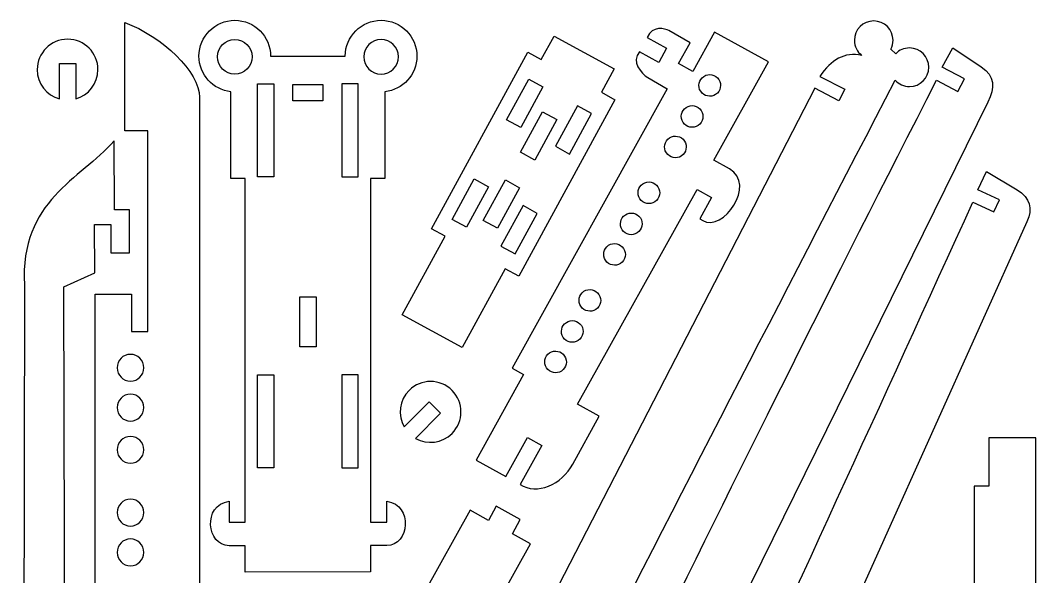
# Model space of a CAD drawing. Header units: centimetres. Extents: x -1114 to 521, y 121 to 1043.
# Drawn here: x -669.6 to -293.7, y 836.3 to 1042.2 of the extents above; entities that cross this region are included whole.
import ezdxf

# ---------------------------------------------------------------- set-up
doc = ezdxf.new("R2010")
doc.units = ezdxf.units.CM
doc.header["$MEASUREMENT"] = 0
doc.layers.add('Camada 1', color=3, linetype='Continuous')

msp = doc.modelspace()

# ---------------------------------------------------------------- linework, layer by layer
at = {"layer": 'Camada 1', "lineweight": 25}
for points, knots in [([(-345.5, 1029.82), (-344.19, 1031.19), (-342.43, 1031.97), (-340.39, 1031.97), (-340.39, 1031.97), (-336.43, 1031.97), (-333.23, 1028.77), (-333.23, 1024.81), (-333.23, 1024.81), (-333.23, 1020.86), (-336.43, 1017.66), (-340.39, 1017.66), (-340.39, 1017.66), (-340.39, 1017.66), (-340.39, 1017.66), (-340.39, 1017.66), (-340.39, 1017.66), (-342.49, 1017.66), (-344.39, 1018.57), (-345.7, 1020.02), (-345.7, 1020.02), (-422.46, 872.44), (-498.68, 723.2), (-574.65, 573.18), (-574.65, 573.18), (-587.55, 540.35), (-617.94, 518.53), (-665.59, 509.84), (-665.59, 509.84), (-665.59, 509.84), (-649.24, 543.12), (-649.24, 543.12), (-649.24, 543.12), (-630.3, 548.71), (-612.14, 559.59), (-599.91, 580.82), (-599.91, 580.82), (-599.91, 580.82), (-589.46, 575.46), (-589.46, 575.46), (-589.46, 575.46), (-589.46, 575.46), (-587.27, 579.72), (-587.27, 579.72), (-587.27, 579.72), (-587.27, 579.72), (-598.05, 585.25), (-598.05, 585.25), (-598.05, 585.25), (-598.05, 585.25), (-375.48, 1017.05), (-375.48, 1017.05), (-375.48, 1017.05), (-375.48, 1017.05), (-366.53, 1012.46), (-366.53, 1012.46), (-366.53, 1012.46), (-366.53, 1012.46), (-364.34, 1016.72), (-364.34, 1016.72), (-364.34, 1016.72), (-364.34, 1016.72), (-373.57, 1021.45), (-373.57, 1021.45), (-373.57, 1021.45), (-369.5, 1027.66), (-364.41, 1030.56), (-358.12, 1029.22), (-358.12, 1029.22), (-359.76, 1030.53), (-360.81, 1032.55), (-360.81, 1034.82), (-360.81, 1034.82), (-360.81, 1038.77), (-357.61, 1041.97), (-353.66, 1041.97), (-353.66, 1041.97), (-349.71, 1041.97), (-346.5, 1038.77), (-346.5, 1034.82), (-346.5, 1034.82), (-346.5, 1034.82), (-346.5, 1034.82), (-346.5, 1034.82), (-346.5, 1034.82), (-346.5, 1034.82), (-346.5, 1034.81), (-346.5, 1034.81), (-346.5, 1034.81), (-346.5, 1034.81), (-346.5, 1034.81), (-346.5, 1034.81), (-346.5, 1034.81), (-346.5, 1033.65), (-346.78, 1032.54), (-347.28, 1031.57), (-347.28, 1031.57), (-347.28, 1031.57), (-345.5, 1029.82), (-345.5, 1029.82)], [0, 0, 0, 0, 0.038462, 0.038462, 0.038462, 0.038462, 0.076923, 0.076923, 0.076923, 0.076923, 0.115385, 0.115385, 0.115385, 0.115385, 0.153846, 0.153846, 0.153846, 0.153846, 0.192308, 0.192308, 0.192308, 0.192308, 0.230769, 0.230769, 0.230769, 0.230769, 0.269231, 0.269231, 0.269231, 0.269231, 0.307692, 0.307692, 0.307692, 0.307692, 0.346154, 0.346154, 0.346154, 0.346154, 0.384615, 0.384615, 0.384615, 0.384615, 0.423077, 0.423077, 0.423077, 0.423077, 0.461538, 0.461538, 0.461538, 0.461538, 0.5, 0.5, 0.5, 0.5, 0.538462, 0.538462, 0.538462, 0.538462, 0.576923, 0.576923, 0.576923, 0.576923, 0.615385, 0.615385, 0.615385, 0.615385, 0.653846, 0.653846, 0.653846, 0.653846, 0.692308, 0.692308, 0.692308, 0.692308, 0.730769, 0.730769, 0.730769, 0.730769, 0.769231, 0.769231, 0.769231, 0.769231, 0.807692, 0.807692, 0.807692, 0.807692, 0.846154, 0.846154, 0.846154, 0.846154, 0.884615, 0.884615, 0.884615, 0.884615, 0.923077, 0.923077, 0.923077, 0.923077, 1, 1, 1, 1]), ([(-539.96, 838.05), (-539.96, 838.05), (-539.96, 847.83), (-539.96, 847.83), (-539.96, 847.83), (-539.96, 847.83), (-533.96, 847.83), (-533.96, 847.83), (-533.96, 847.83), (-525.63, 847.83), (-523.99, 862.78), (-533.96, 864.18), (-533.96, 864.18), (-533.96, 864.18), (-533.96, 856.41), (-533.96, 856.41), (-533.96, 856.41), (-533.96, 856.41), (-539.96, 856.41), (-539.96, 856.41), (-539.96, 856.41), (-539.96, 856.41), (-539.96, 983.67), (-539.96, 983.67), (-539.96, 983.67), (-539.96, 983.67), (-534.62, 983.67), (-534.62, 983.67), (-534.62, 983.67), (-534.62, 983.67), (-534.62, 1015.77), (-534.62, 1015.77), (-534.62, 1015.77), (-527.98, 1016.48), (-522.81, 1022.11), (-522.81, 1028.95), (-522.81, 1028.95), (-522.81, 1036.27), (-528.74, 1042.2), (-536.06, 1042.2), (-536.06, 1042.2), (-543.38, 1042.2), (-549.32, 1036.27), (-549.32, 1028.95), (-549.32, 1028.95), (-549.32, 1028.95), (-576.97, 1028.95), (-576.97, 1028.95), (-576.97, 1028.95), (-576.97, 1036.27), (-582.91, 1042.2), (-590.23, 1042.2), (-590.23, 1042.2), (-597.55, 1042.2), (-603.48, 1036.27), (-603.48, 1028.95), (-603.48, 1028.95), (-603.48, 1022.11), (-598.31, 1016.48), (-591.66, 1015.77), (-591.66, 1015.77), (-591.66, 1015.77), (-591.67, 983.67), (-591.67, 983.67), (-591.67, 983.67), (-591.67, 983.67), (-586.33, 983.67), (-586.33, 983.67), (-586.33, 983.67), (-586.33, 983.67), (-586.33, 856.41), (-586.33, 856.41), (-586.33, 856.41), (-586.33, 856.41), (-592.33, 856.41), (-592.33, 856.41), (-592.33, 856.41), (-592.33, 856.41), (-592.33, 864.18), (-592.33, 864.18), (-592.33, 864.18), (-602.29, 862.78), (-600.66, 847.74), (-592.33, 847.74), (-592.33, 847.74), (-592.33, 847.74), (-586.33, 847.74), (-586.33, 847.74), (-586.33, 847.74), (-586.33, 847.74), (-586.33, 837.97), (-586.33, 837.97), (-586.33, 837.97), (-586.33, 837.97), (-539.96, 838.05), (-539.96, 838.05)], [0, 0, 0, 0, 0.04, 0.04, 0.04, 0.04, 0.08, 0.08, 0.08, 0.08, 0.12, 0.12, 0.12, 0.12, 0.16, 0.16, 0.16, 0.16, 0.2, 0.2, 0.2, 0.2, 0.24, 0.24, 0.24, 0.24, 0.28, 0.28, 0.28, 0.28, 0.32, 0.32, 0.32, 0.32, 0.36, 0.36, 0.36, 0.36, 0.4, 0.4, 0.4, 0.4, 0.44, 0.44, 0.44, 0.44, 0.48, 0.48, 0.48, 0.48, 0.52, 0.52, 0.52, 0.52, 0.56, 0.56, 0.56, 0.56, 0.6, 0.6, 0.6, 0.6, 0.64, 0.64, 0.64, 0.64, 0.68, 0.68, 0.68, 0.68, 0.72, 0.72, 0.72, 0.72, 0.76, 0.76, 0.76, 0.76, 0.8, 0.8, 0.8, 0.8, 0.84, 0.84, 0.84, 0.84, 0.88, 0.88, 0.88, 0.88, 0.92, 0.92, 0.92, 0.92, 1, 1, 1, 1]), ([(-641.94, 803.58), (-641, 797.42), (-637.51, 794.44), (-632.15, 793.79), (-632.15, 793.79), (-632.15, 793.79), (-632.15, 817.07), (-632.15, 817.07), (-632.15, 817.07), (-632.15, 817.07), (-626.15, 817.07), (-626.15, 817.07), (-626.15, 817.07), (-626.15, 817.07), (-626.15, 776.1), (-626.15, 776.1), (-626.15, 776.1), (-626.15, 776.1), (-618.45, 776.1), (-618.45, 776.1), (-618.45, 776.1), (-618.45, 776.1), (-618.45, 770.1), (-618.45, 770.1), (-618.45, 770.1), (-618.45, 770.1), (-626.15, 770.1), (-626.15, 770.1), (-626.15, 770.1), (-626.15, 770.1), (-626.15, 742.34), (-626.15, 742.34), (-626.15, 742.34), (-626.15, 742.34), (-618.45, 742.34), (-618.45, 742.34), (-618.45, 742.34), (-618.45, 742.34), (-618.45, 736.34), (-618.45, 736.34), (-618.45, 736.34), (-618.45, 736.34), (-626.15, 736.34), (-626.15, 736.34), (-626.15, 736.34), (-626.15, 736.34), (-626.15, 724.43), (-626.15, 724.43), (-626.15, 724.43), (-626.15, 713.64), (-603.26, 717.06), (-603.26, 728.36), (-603.26, 728.36), (-603.26, 728.36), (-603.26, 1013.71), (-603.26, 1013.71), (-603.26, 1013.71), (-603.26, 1022.95), (-617.11, 1036.39), (-630.91, 1041.36), (-630.91, 1041.36), (-630.91, 1041.36), (-630.91, 1001.33), (-630.91, 1001.33), (-630.91, 1001.33), (-630.91, 1001.33), (-622.4, 1001.33), (-622.4, 1001.33), (-622.4, 1001.33), (-622.4, 1001.33), (-622.41, 946.95), (-622.41, 946.95), (-622.41, 946.95), (-622.41, 946.95), (-622.41, 927), (-622.41, 927), (-622.41, 927), (-622.41, 927), (-628.41, 927), (-628.41, 927), (-628.41, 927), (-628.41, 927), (-628.41, 940.85), (-628.41, 940.85), (-628.41, 940.85), (-628.41, 940.85), (-641.94, 940.85), (-641.94, 940.85), (-641.94, 940.85), (-641.94, 940.85), (-641.94, 803.58), (-641.94, 803.58)], [0, 0, 0, 0, 0.041667, 0.041667, 0.041667, 0.041667, 0.083333, 0.083333, 0.083333, 0.083333, 0.125, 0.125, 0.125, 0.125, 0.166667, 0.166667, 0.166667, 0.166667, 0.208333, 0.208333, 0.208333, 0.208333, 0.25, 0.25, 0.25, 0.25, 0.291667, 0.291667, 0.291667, 0.291667, 0.333333, 0.333333, 0.333333, 0.333333, 0.375, 0.375, 0.375, 0.375, 0.416667, 0.416667, 0.416667, 0.416667, 0.458333, 0.458333, 0.458333, 0.458333, 0.5, 0.5, 0.5, 0.5, 0.541667, 0.541667, 0.541667, 0.541667, 0.583333, 0.583333, 0.583333, 0.583333, 0.625, 0.625, 0.625, 0.625, 0.666667, 0.666667, 0.666667, 0.666667, 0.708333, 0.708333, 0.708333, 0.708333, 0.75, 0.75, 0.75, 0.75, 0.791667, 0.791667, 0.791667, 0.791667, 0.833333, 0.833333, 0.833333, 0.833333, 0.875, 0.875, 0.875, 0.875, 0.916667, 0.916667, 0.916667, 0.916667, 1, 1, 1, 1]), ([(-412.58, 1037.8), (-412.58, 1037.8), (-392.66, 1026.78), (-392.66, 1026.78), (-392.66, 1026.78), (-392.66, 1026.78), (-412.83, 990.48), (-412.83, 990.48), (-412.83, 990.48), (-412.83, 990.48), (-407.1, 987.26), (-407.1, 987.26), (-407.1, 987.26), (-396.89, 981.52), (-409.44, 963.59), (-416.97, 968.13), (-416.97, 968.13), (-416.97, 968.13), (-418.02, 968.69), (-418.02, 968.69), (-418.02, 968.69), (-418.02, 968.69), (-413.67, 976.59), (-413.67, 976.59), (-413.67, 976.59), (-413.67, 976.59), (-419, 979.53), (-419, 979.53), (-419, 979.53), (-419, 979.53), (-463.27, 900.12), (-463.27, 900.12), (-463.27, 900.12), (-463.27, 900.12), (-455.29, 895.69), (-455.29, 895.69), (-455.29, 895.69), (-455.29, 895.69), (-465.03, 877.94), (-465.03, 877.94), (-465.03, 877.94), (-469.16, 870.4), (-478.36, 866.31), (-484.61, 870.44), (-484.61, 870.44), (-484.61, 870.44), (-476.59, 884.88), (-476.59, 884.88), (-476.59, 884.88), (-476.59, 884.88), (-481.83, 887.8), (-481.83, 887.8), (-481.83, 887.8), (-481.83, 887.8), (-489.86, 873.36), (-489.86, 873.36), (-489.86, 873.36), (-489.86, 873.36), (-500.88, 879.46), (-500.88, 879.46), (-500.88, 879.46), (-500.88, 879.46), (-483.27, 911.14), (-483.27, 911.14), (-483.27, 911.14), (-483.27, 911.14), (-487.51, 913.49), (-487.51, 913.49), (-487.51, 913.49), (-487.51, 913.49), (-430.08, 1016.84), (-430.08, 1016.84), (-430.08, 1016.84), (-430.08, 1016.84), (-437.25, 1021.03), (-437.25, 1021.03), (-437.25, 1021.03), (-439.71, 1022.47), (-443.63, 1026.94), (-440.4, 1030.58), (-440.4, 1030.58), (-440.4, 1030.58), (-433.27, 1026.61), (-433.27, 1026.61), (-433.27, 1026.61), (-433.27, 1026.61), (-430.35, 1031.85), (-430.35, 1031.85), (-430.35, 1031.85), (-430.35, 1031.85), (-437.48, 1035.82), (-437.48, 1035.82), (-437.48, 1035.82), (-435.73, 1040.42), (-430.82, 1039.17), (-429.5, 1038.42), (-429.5, 1038.42), (-429.5, 1038.42), (-421.61, 1033.92), (-421.61, 1033.92), (-421.61, 1033.92), (-421.61, 1033.92), (-425.9, 1026.24), (-425.9, 1026.24), (-425.9, 1026.24), (-425.9, 1026.24), (-420.66, 1023.32), (-420.66, 1023.32), (-420.66, 1023.32), (-420.66, 1023.32), (-412.58, 1037.8), (-412.58, 1037.8)], [0, 0, 0, 0, 0.034483, 0.034483, 0.034483, 0.034483, 0.068966, 0.068966, 0.068966, 0.068966, 0.103448, 0.103448, 0.103448, 0.103448, 0.137931, 0.137931, 0.137931, 0.137931, 0.172414, 0.172414, 0.172414, 0.172414, 0.206897, 0.206897, 0.206897, 0.206897, 0.241379, 0.241379, 0.241379, 0.241379, 0.275862, 0.275862, 0.275862, 0.275862, 0.310345, 0.310345, 0.310345, 0.310345, 0.344828, 0.344828, 0.344828, 0.344828, 0.37931, 0.37931, 0.37931, 0.37931, 0.413793, 0.413793, 0.413793, 0.413793, 0.448276, 0.448276, 0.448276, 0.448276, 0.482759, 0.482759, 0.482759, 0.482759, 0.517241, 0.517241, 0.517241, 0.517241, 0.551724, 0.551724, 0.551724, 0.551724, 0.586207, 0.586207, 0.586207, 0.586207, 0.62069, 0.62069, 0.62069, 0.62069, 0.655172, 0.655172, 0.655172, 0.655172, 0.689655, 0.689655, 0.689655, 0.689655, 0.724138, 0.724138, 0.724138, 0.724138, 0.758621, 0.758621, 0.758621, 0.758621, 0.793103, 0.793103, 0.793103, 0.793103, 0.827586, 0.827586, 0.827586, 0.827586, 0.862069, 0.862069, 0.862069, 0.862069, 0.896552, 0.896552, 0.896552, 0.896552, 0.931034, 0.931034, 0.931034, 0.931034, 1, 1, 1, 1]), ([(-655.13, 1013.09), (-659.89, 1014.41), (-663.39, 1018.77), (-663.39, 1023.94), (-663.39, 1023.94), (-663.39, 1030.15), (-658.35, 1035.19), (-652.13, 1035.19), (-652.13, 1035.19), (-645.92, 1035.19), (-640.88, 1030.15), (-640.88, 1023.94), (-640.88, 1023.94), (-640.88, 1018.77), (-644.38, 1014.41), (-649.14, 1013.09), (-649.14, 1013.09), (-649.14, 1013.09), (-649.14, 1026.22), (-649.14, 1026.22), (-649.14, 1026.22), (-649.14, 1026.22), (-655.13, 1026.22), (-655.13, 1026.22), (-655.13, 1026.22), (-655.13, 1026.22), (-655.13, 1013.09), (-655.13, 1013.09)], [0, 0, 0, 0, 0.125, 0.125, 0.125, 0.125, 0.25, 0.25, 0.25, 0.25, 0.375, 0.375, 0.375, 0.375, 0.5, 0.5, 0.5, 0.5, 0.625, 0.625, 0.625, 0.625, 0.75, 0.75, 0.75, 0.75, 1, 1, 1, 1]), ([(-590.23, 1035.11), (-593.77, 1035.11), (-596.64, 1032.24), (-596.64, 1028.71), (-596.64, 1028.71), (-596.64, 1025.17), (-593.77, 1022.3), (-590.23, 1022.3), (-590.23, 1022.3), (-586.7, 1022.3), (-583.83, 1025.17), (-583.83, 1028.71), (-583.83, 1028.71), (-583.83, 1032.24), (-586.7, 1035.11), (-590.23, 1035.11)], [0, 0, 0, 0, 0.2, 0.2, 0.2, 0.2, 0.4, 0.4, 0.4, 0.4, 0.6, 0.6, 0.6, 0.6, 1, 1, 1, 1]), ([(-536.05, 1035.11), (-532.52, 1035.11), (-529.65, 1032.24), (-529.65, 1028.71), (-529.65, 1028.71), (-529.65, 1025.17), (-532.52, 1022.3), (-536.05, 1022.3), (-536.05, 1022.3), (-539.59, 1022.3), (-542.45, 1025.17), (-542.45, 1028.71), (-542.45, 1028.71), (-542.45, 1032.24), (-539.59, 1035.11), (-536.05, 1035.11)], [0, 0, 0, 0, 0.2, 0.2, 0.2, 0.2, 0.4, 0.4, 0.4, 0.4, 0.6, 0.6, 0.6, 0.6, 1, 1, 1, 1]), ([(-506.03, 921.09), (-506.03, 921.09), (-490.15, 950.21), (-490.15, 950.21), (-490.15, 950.21), (-490.15, 950.21), (-485.11, 947.47), (-485.11, 947.47), (-485.11, 947.47), (-485.11, 947.47), (-449.48, 1012.8), (-449.48, 1012.8), (-449.48, 1012.8), (-449.48, 1012.8), (-454.5, 1015.57), (-454.5, 1015.57), (-454.5, 1015.57), (-454.5, 1015.57), (-449.77, 1024.22), (-449.77, 1024.22), (-449.77, 1024.22), (-449.77, 1024.22), (-472, 1036.34), (-472, 1036.34), (-472, 1036.34), (-472, 1036.34), (-476.72, 1027.69), (-476.72, 1027.69), (-476.72, 1027.69), (-476.72, 1027.69), (-481.76, 1030.41), (-481.76, 1030.41), (-481.76, 1030.41), (-481.76, 1030.41), (-517.4, 965.08), (-517.4, 965.08), (-517.4, 965.08), (-517.4, 965.08), (-512.36, 962.33), (-512.36, 962.33), (-512.36, 962.33), (-512.36, 962.33), (-528.25, 933.21), (-528.25, 933.21), (-528.25, 933.21), (-528.25, 933.21), (-506.03, 921.09), (-506.03, 921.09)], [0, 0, 0, 0, 0.076923, 0.076923, 0.076923, 0.076923, 0.153846, 0.153846, 0.153846, 0.153846, 0.230769, 0.230769, 0.230769, 0.230769, 0.307692, 0.307692, 0.307692, 0.307692, 0.384615, 0.384615, 0.384615, 0.384615, 0.461538, 0.461538, 0.461538, 0.461538, 0.538462, 0.538462, 0.538462, 0.538462, 0.615385, 0.615385, 0.615385, 0.615385, 0.692308, 0.692308, 0.692308, 0.692308, 0.769231, 0.769231, 0.769231, 0.769231, 0.846154, 0.846154, 0.846154, 0.846154, 1, 1, 1, 1]), ([(-328.24, 1024.81), (-328.24, 1024.81), (-320.03, 1020.5), (-320.03, 1020.5), (-320.03, 1020.5), (-320.03, 1020.5), (-322.45, 1015.91), (-322.45, 1015.91), (-322.45, 1015.91), (-322.45, 1015.91), (-330.36, 1020.07), (-330.36, 1020.07), (-330.36, 1020.07), (-408.12, 868.45), (-470.52, 738.23), (-545.79, 585.1), (-545.79, 585.1), (-545.79, 585.1), (-538.15, 581.08), (-538.15, 581.08), (-538.15, 581.08), (-538.15, 581.08), (-540.56, 576.49), (-540.56, 576.49), (-540.56, 576.49), (-540.56, 576.49), (-547.86, 580.32), (-547.86, 580.32), (-547.86, 580.32), (-547.86, 580.32), (-557.74, 563.66), (-557.74, 563.66), (-557.74, 563.66), (-575.11, 534.36), (-594.54, 515.83), (-640, 501.44), (-640, 501.44), (-640, 501.44), (-661.1, 459.79), (-661.1, 459.79), (-661.1, 459.79), (-612.99, 477.22), (-579.8, 467.09), (-558.37, 510.58), (-558.37, 510.58), (-558.37, 510.58), (-311.35, 1011.96), (-311.35, 1011.96), (-311.35, 1011.96), (-308.77, 1017.2), (-308.7, 1021.53), (-313.81, 1025.02), (-313.81, 1025.02), (-313.81, 1025.02), (-324.36, 1031.98), (-324.36, 1031.98), (-324.36, 1031.98), (-324.36, 1031.98), (-328.24, 1024.81), (-328.24, 1024.81)], [0, 0, 0, 0, 0.0625, 0.0625, 0.0625, 0.0625, 0.125, 0.125, 0.125, 0.125, 0.1875, 0.1875, 0.1875, 0.1875, 0.25, 0.25, 0.25, 0.25, 0.3125, 0.3125, 0.3125, 0.3125, 0.375, 0.375, 0.375, 0.375, 0.4375, 0.4375, 0.4375, 0.4375, 0.5, 0.5, 0.5, 0.5, 0.5625, 0.5625, 0.5625, 0.5625, 0.625, 0.625, 0.625, 0.625, 0.6875, 0.6875, 0.6875, 0.6875, 0.75, 0.75, 0.75, 0.75, 0.8125, 0.8125, 0.8125, 0.8125, 0.875, 0.875, 0.875, 0.875, 1, 1, 1, 1]), ([(-417.72, 1015.92), (-416.5, 1014.07), (-414.02, 1013.56), (-412.17, 1014.77), (-412.17, 1014.77), (-410.32, 1015.99), (-409.8, 1018.48), (-411.02, 1020.33), (-411.02, 1020.33), (-412.24, 1022.18), (-414.72, 1022.69), (-416.57, 1021.47), (-416.57, 1021.47), (-418.42, 1020.25), (-418.94, 1017.77), (-417.72, 1015.92)], [0, 0, 0, 0, 0.2, 0.2, 0.2, 0.2, 0.4, 0.4, 0.4, 0.4, 0.6, 0.6, 0.6, 0.6, 1, 1, 1, 1]), ([(-481.39, 1020.41), (-481.39, 1020.41), (-489.57, 1005.42), (-489.57, 1005.42), (-489.57, 1005.42), (-489.57, 1005.42), (-484.3, 1002.55), (-484.3, 1002.55), (-484.3, 1002.55), (-484.3, 1002.55), (-476.13, 1017.53), (-476.13, 1017.53), (-476.13, 1017.53), (-476.13, 1017.53), (-481.39, 1020.41), (-481.39, 1020.41)], [0, 0, 0, 0, 0.2, 0.2, 0.2, 0.2, 0.4, 0.4, 0.4, 0.4, 0.6, 0.6, 0.6, 0.6, 1, 1, 1, 1]), ([(-581.76, 1018.71), (-581.76, 1018.71), (-581.76, 984.25), (-581.76, 984.25), (-581.76, 984.25), (-581.76, 984.25), (-575.76, 984.25), (-575.76, 984.25), (-575.76, 984.25), (-575.76, 984.25), (-575.76, 1018.71), (-575.76, 1018.71), (-575.76, 1018.71), (-575.76, 1018.71), (-581.76, 1018.71), (-581.76, 1018.71)], [0, 0, 0, 0, 0.2, 0.2, 0.2, 0.2, 0.4, 0.4, 0.4, 0.4, 0.6, 0.6, 0.6, 0.6, 1, 1, 1, 1]), ([(-557.57, 1012.41), (-557.57, 1012.41), (-557.57, 1018.41), (-557.57, 1018.41), (-557.57, 1018.41), (-557.57, 1018.41), (-568.72, 1018.41), (-568.72, 1018.41), (-568.72, 1018.41), (-568.72, 1018.41), (-568.72, 1012.41), (-568.72, 1012.41), (-568.72, 1012.41), (-568.72, 1012.41), (-557.57, 1012.41), (-557.57, 1012.41)], [0, 0, 0, 0, 0.2, 0.2, 0.2, 0.2, 0.4, 0.4, 0.4, 0.4, 0.6, 0.6, 0.6, 0.6, 1, 1, 1, 1]), ([(-544.53, 1018.71), (-544.53, 1018.71), (-544.53, 984.25), (-544.53, 984.25), (-544.53, 984.25), (-544.53, 984.25), (-550.53, 984.25), (-550.53, 984.25), (-550.53, 984.25), (-550.53, 984.25), (-550.53, 1018.71), (-550.53, 1018.71), (-550.53, 1018.71), (-550.53, 1018.71), (-544.53, 1018.71), (-544.53, 1018.71)], [0, 0, 0, 0, 0.2, 0.2, 0.2, 0.2, 0.4, 0.4, 0.4, 0.4, 0.6, 0.6, 0.6, 0.6, 1, 1, 1, 1]), ([(-479.18, 990.48), (-479.18, 990.48), (-471.01, 1005.47), (-471.01, 1005.47), (-471.01, 1005.47), (-471.01, 1005.47), (-476.27, 1008.34), (-476.27, 1008.34), (-476.27, 1008.34), (-476.27, 1008.34), (-484.45, 993.35), (-484.45, 993.35), (-484.45, 993.35), (-484.45, 993.35), (-479.18, 990.48), (-479.18, 990.48)], [0, 0, 0, 0, 0.2, 0.2, 0.2, 0.2, 0.4, 0.4, 0.4, 0.4, 0.6, 0.6, 0.6, 0.6, 1, 1, 1, 1]), ([(-458.09, 1007.69), (-458.09, 1007.69), (-466.26, 992.71), (-466.26, 992.71), (-466.26, 992.71), (-466.26, 992.71), (-471.53, 995.58), (-471.53, 995.58), (-471.53, 995.58), (-471.53, 995.58), (-463.35, 1010.57), (-463.35, 1010.57), (-463.35, 1010.57), (-463.35, 1010.57), (-458.09, 1007.69), (-458.09, 1007.69)], [0, 0, 0, 0, 0.2, 0.2, 0.2, 0.2, 0.4, 0.4, 0.4, 0.4, 0.6, 0.6, 0.6, 0.6, 1, 1, 1, 1]), ([(-424.24, 1004.42), (-423.02, 1002.57), (-420.53, 1002.05), (-418.69, 1003.27), (-418.69, 1003.27), (-416.84, 1004.49), (-416.32, 1006.97), (-417.54, 1008.82), (-417.54, 1008.82), (-418.76, 1010.67), (-421.24, 1011.18), (-423.09, 1009.97), (-423.09, 1009.97), (-424.94, 1008.75), (-425.45, 1006.27), (-424.24, 1004.42)], [0, 0, 0, 0, 0.2, 0.2, 0.2, 0.2, 0.4, 0.4, 0.4, 0.4, 0.6, 0.6, 0.6, 0.6, 1, 1, 1, 1]), ([(-634.84, 997.62), (-634.84, 997.62), (-634.78, 972.01), (-634.78, 972.01), (-634.78, 972.01), (-634.78, 972.01), (-629.27, 972.03), (-629.27, 972.03), (-629.27, 972.03), (-629.27, 972.03), (-629.23, 956.19), (-629.23, 956.19), (-629.23, 956.19), (-629.23, 956.19), (-636.12, 956.17), (-636.12, 956.17), (-636.12, 956.17), (-636.12, 956.17), (-636.14, 966.68), (-636.14, 966.68), (-636.14, 966.68), (-636.14, 966.68), (-642.14, 966.67), (-642.14, 966.67), (-642.14, 966.67), (-642.14, 966.67), (-642.1, 948.74), (-642.1, 948.74), (-642.1, 948.74), (-642.1, 948.74), (-653.5, 943.54), (-653.5, 943.54), (-653.5, 943.54), (-653.5, 943.54), (-652.78, 658.04), (-652.78, 658.04), (-652.78, 658.04), (-652.78, 658.04), (-629.72, 658.1), (-629.72, 658.1), (-629.72, 658.1), (-629.72, 658.1), (-629.5, 570.63), (-629.5, 570.63), (-629.5, 570.63), (-629.5, 570.63), (-637, 570.61), (-637, 570.61), (-637, 570.61), (-637, 570.61), (-648.78, 583.8), (-648.78, 583.8), (-648.78, 583.8), (-648.78, 583.8), (-648.89, 626.41), (-648.89, 626.41), (-648.89, 626.41), (-648.89, 626.41), (-654.89, 626.4), (-654.89, 626.4), (-654.89, 626.4), (-654.89, 626.4), (-654.8, 591.18), (-654.8, 591.18), (-654.8, 591.18), (-654.8, 591.18), (-668.69, 607.24), (-668.69, 607.24), (-668.69, 607.24), (-668.69, 607.24), (-668.15, 944.25), (-668.15, 944.25), (-668.15, 944.25), (-669.64, 975.77), (-647.68, 983), (-634.84, 997.62)], [0, 0, 0, 0, 0.05, 0.05, 0.05, 0.05, 0.1, 0.1, 0.1, 0.1, 0.15, 0.15, 0.15, 0.15, 0.2, 0.2, 0.2, 0.2, 0.25, 0.25, 0.25, 0.25, 0.3, 0.3, 0.3, 0.3, 0.35, 0.35, 0.35, 0.35, 0.4, 0.4, 0.4, 0.4, 0.45, 0.45, 0.45, 0.45, 0.5, 0.5, 0.5, 0.5, 0.55, 0.55, 0.55, 0.55, 0.6, 0.6, 0.6, 0.6, 0.65, 0.65, 0.65, 0.65, 0.7, 0.7, 0.7, 0.7, 0.75, 0.75, 0.75, 0.75, 0.8, 0.8, 0.8, 0.8, 0.85, 0.85, 0.85, 0.85, 0.9, 0.9, 0.9, 0.9, 1, 1, 1, 1]), ([(-430.43, 993.12), (-429.21, 991.28), (-426.73, 990.76), (-424.88, 991.98), (-424.88, 991.98), (-423.03, 993.2), (-422.52, 995.68), (-423.73, 997.53), (-423.73, 997.53), (-424.95, 999.38), (-427.44, 999.89), (-429.29, 998.68), (-429.29, 998.68), (-431.14, 997.46), (-431.65, 994.97), (-430.43, 993.12)], [0, 0, 0, 0, 0.2, 0.2, 0.2, 0.2, 0.4, 0.4, 0.4, 0.4, 0.6, 0.6, 0.6, 0.6, 1, 1, 1, 1]), ([(-315.11, 979.52), (-315.11, 979.52), (-307.1, 975.71), (-307.1, 975.71), (-307.1, 975.71), (-307.1, 975.71), (-309.22, 971.27), (-309.22, 971.27), (-309.22, 971.27), (-309.22, 971.27), (-316.94, 974.94), (-316.94, 974.94), (-316.94, 974.94), (-383.87, 827.76), (-452.16, 680.89), (-520.09, 533.93), (-520.09, 533.93), (-520.09, 533.93), (-508.5, 528.41), (-508.5, 528.41), (-508.5, 528.41), (-508.5, 528.41), (-510.61, 523.97), (-510.61, 523.97), (-510.61, 523.97), (-510.61, 523.97), (-521.87, 529.33), (-521.87, 529.33), (-521.87, 529.33), (-521.87, 529.33), (-531.72, 510.76), (-531.72, 510.76), (-531.72, 510.76), (-543.97, 487.66), (-556.66, 478.44), (-593.25, 463.35), (-593.25, 463.35), (-593.25, 463.35), (-607.09, 431.75), (-607.09, 431.75), (-607.09, 431.75), (-555.58, 441.7), (-526.17, 458.23), (-508.8, 496.84), (-508.8, 496.84), (-508.8, 496.84), (-296.95, 967.58), (-296.95, 967.58), (-296.95, 967.58), (-294.68, 972.63), (-295.6, 976.39), (-300.58, 979.51), (-300.58, 979.51), (-300.58, 979.51), (-311.92, 986.23), (-311.92, 986.23), (-311.92, 986.23), (-311.92, 986.23), (-315.11, 979.52), (-315.11, 979.52)], [0, 0, 0, 0, 0.0625, 0.0625, 0.0625, 0.0625, 0.125, 0.125, 0.125, 0.125, 0.1875, 0.1875, 0.1875, 0.1875, 0.25, 0.25, 0.25, 0.25, 0.3125, 0.3125, 0.3125, 0.3125, 0.375, 0.375, 0.375, 0.375, 0.4375, 0.4375, 0.4375, 0.4375, 0.5, 0.5, 0.5, 0.5, 0.5625, 0.5625, 0.5625, 0.5625, 0.625, 0.625, 0.625, 0.625, 0.6875, 0.6875, 0.6875, 0.6875, 0.75, 0.75, 0.75, 0.75, 0.8125, 0.8125, 0.8125, 0.8125, 0.875, 0.875, 0.875, 0.875, 1, 1, 1, 1]), ([(-501.54, 983.48), (-501.54, 983.48), (-509.71, 968.49), (-509.71, 968.49), (-509.71, 968.49), (-509.71, 968.49), (-504.45, 965.62), (-504.45, 965.62), (-504.45, 965.62), (-504.45, 965.62), (-496.27, 980.6), (-496.27, 980.6), (-496.27, 980.6), (-496.27, 980.6), (-501.54, 983.48), (-501.54, 983.48)], [0, 0, 0, 0, 0.2, 0.2, 0.2, 0.2, 0.4, 0.4, 0.4, 0.4, 0.6, 0.6, 0.6, 0.6, 1, 1, 1, 1]), ([(-492.94, 965.25), (-492.94, 965.25), (-484.77, 980.24), (-484.77, 980.24), (-484.77, 980.24), (-484.77, 980.24), (-490.03, 983.11), (-490.03, 983.11), (-490.03, 983.11), (-490.03, 983.11), (-498.21, 968.13), (-498.21, 968.13), (-498.21, 968.13), (-498.21, 968.13), (-492.94, 965.25), (-492.94, 965.25)], [0, 0, 0, 0, 0.2, 0.2, 0.2, 0.2, 0.4, 0.4, 0.4, 0.4, 0.6, 0.6, 0.6, 0.6, 1, 1, 1, 1]), ([(-440.24, 976.18), (-439.02, 974.33), (-436.53, 973.81), (-434.68, 975.03), (-434.68, 975.03), (-432.84, 976.25), (-432.32, 978.73), (-433.54, 980.58), (-433.54, 980.58), (-434.76, 982.43), (-437.24, 982.95), (-439.09, 981.73), (-439.09, 981.73), (-440.94, 980.51), (-441.45, 978.03), (-440.24, 976.18)], [0, 0, 0, 0, 0.2, 0.2, 0.2, 0.2, 0.4, 0.4, 0.4, 0.4, 0.6, 0.6, 0.6, 0.6, 1, 1, 1, 1]), ([(-478.23, 970.76), (-478.23, 970.76), (-486.41, 955.78), (-486.41, 955.78), (-486.41, 955.78), (-486.41, 955.78), (-491.67, 958.65), (-491.67, 958.65), (-491.67, 958.65), (-491.67, 958.65), (-483.5, 973.63), (-483.5, 973.63), (-483.5, 973.63), (-483.5, 973.63), (-478.23, 970.76), (-478.23, 970.76)], [0, 0, 0, 0, 0.2, 0.2, 0.2, 0.2, 0.4, 0.4, 0.4, 0.4, 0.6, 0.6, 0.6, 0.6, 1, 1, 1, 1]), ([(-446.76, 964.67), (-445.54, 962.82), (-443.05, 962.31), (-441.2, 963.53), (-441.2, 963.53), (-439.35, 964.74), (-438.84, 967.23), (-440.06, 969.08), (-440.06, 969.08), (-441.28, 970.93), (-443.76, 971.44), (-445.61, 970.22), (-445.61, 970.22), (-447.46, 969.01), (-447.97, 966.52), (-446.76, 964.67)], [0, 0, 0, 0, 0.2, 0.2, 0.2, 0.2, 0.4, 0.4, 0.4, 0.4, 0.6, 0.6, 0.6, 0.6, 1, 1, 1, 1]), ([(-452.95, 953.38), (-451.73, 951.53), (-449.25, 951.02), (-447.4, 952.24), (-447.4, 952.24), (-445.55, 953.45), (-445.03, 955.94), (-446.25, 957.79), (-446.25, 957.79), (-447.47, 959.64), (-449.95, 960.15), (-451.8, 958.93), (-451.8, 958.93), (-453.65, 957.72), (-454.17, 955.23), (-452.95, 953.38)], [0, 0, 0, 0, 0.2, 0.2, 0.2, 0.2, 0.4, 0.4, 0.4, 0.4, 0.6, 0.6, 0.6, 0.6, 1, 1, 1, 1]), ([(-462.08, 936.35), (-460.87, 934.5), (-458.38, 933.99), (-456.53, 935.21), (-456.53, 935.21), (-454.68, 936.42), (-454.17, 938.91), (-455.38, 940.76), (-455.38, 940.76), (-456.6, 942.61), (-459.09, 943.12), (-460.94, 941.9), (-460.94, 941.9), (-462.79, 940.69), (-463.3, 938.2), (-462.08, 936.35)], [0, 0, 0, 0, 0.2, 0.2, 0.2, 0.2, 0.4, 0.4, 0.4, 0.4, 0.6, 0.6, 0.6, 0.6, 1, 1, 1, 1]), ([(-560.14, 921.3), (-560.14, 921.3), (-560.14, 939.89), (-560.14, 939.89), (-560.14, 939.89), (-560.14, 939.89), (-566.14, 939.89), (-566.14, 939.89), (-566.14, 939.89), (-566.14, 939.89), (-566.14, 921.3), (-566.14, 921.3), (-566.14, 921.3), (-566.14, 921.3), (-560.14, 921.3), (-560.14, 921.3)], [0, 0, 0, 0, 0.2, 0.2, 0.2, 0.2, 0.4, 0.4, 0.4, 0.4, 0.6, 0.6, 0.6, 0.6, 1, 1, 1, 1]), ([(-468.6, 924.85), (-467.38, 923), (-464.9, 922.49), (-463.05, 923.7), (-463.05, 923.7), (-461.2, 924.92), (-460.69, 927.4), (-461.9, 929.25), (-461.9, 929.25), (-463.12, 931.1), (-465.61, 931.62), (-467.46, 930.4), (-467.46, 930.4), (-469.3, 929.18), (-469.82, 926.7), (-468.6, 924.85)], [0, 0, 0, 0, 0.2, 0.2, 0.2, 0.2, 0.4, 0.4, 0.4, 0.4, 0.6, 0.6, 0.6, 0.6, 1, 1, 1, 1]), ([(-628.84, 918.57), (-626.1, 918.57), (-623.88, 916.35), (-623.88, 913.61), (-623.88, 913.61), (-623.88, 910.86), (-626.1, 908.64), (-628.84, 908.64), (-628.84, 908.64), (-631.59, 908.64), (-633.81, 910.86), (-633.81, 913.61), (-633.81, 913.61), (-633.81, 916.35), (-631.59, 918.57), (-628.84, 918.57)], [0, 0, 0, 0, 0.2, 0.2, 0.2, 0.2, 0.4, 0.4, 0.4, 0.4, 0.6, 0.6, 0.6, 0.6, 1, 1, 1, 1]), ([(-474.79, 913.56), (-473.58, 911.71), (-471.09, 911.19), (-469.24, 912.41), (-469.24, 912.41), (-467.39, 913.63), (-466.88, 916.11), (-468.1, 917.96), (-468.1, 917.96), (-469.31, 919.81), (-471.8, 920.33), (-473.65, 919.11), (-473.65, 919.11), (-475.5, 917.89), (-476.01, 915.41), (-474.79, 913.56)], [0, 0, 0, 0, 0.2, 0.2, 0.2, 0.2, 0.4, 0.4, 0.4, 0.4, 0.6, 0.6, 0.6, 0.6, 1, 1, 1, 1]), ([(-581.76, 911.02), (-581.76, 911.02), (-581.76, 876.55), (-581.76, 876.55), (-581.76, 876.55), (-581.76, 876.55), (-575.76, 876.55), (-575.76, 876.55), (-575.76, 876.55), (-575.76, 876.55), (-575.76, 911.02), (-575.76, 911.02), (-575.76, 911.02), (-575.76, 911.02), (-581.76, 911.02), (-581.76, 911.02)], [0, 0, 0, 0, 0.2, 0.2, 0.2, 0.2, 0.4, 0.4, 0.4, 0.4, 0.6, 0.6, 0.6, 0.6, 1, 1, 1, 1]), ([(-544.53, 911.02), (-544.53, 911.02), (-544.53, 876.55), (-544.53, 876.55), (-544.53, 876.55), (-544.53, 876.55), (-550.53, 876.55), (-550.53, 876.55), (-550.53, 876.55), (-550.53, 876.55), (-550.53, 911.02), (-550.53, 911.02), (-550.53, 911.02), (-550.53, 911.02), (-544.53, 911.02), (-544.53, 911.02)], [0, 0, 0, 0, 0.2, 0.2, 0.2, 0.2, 0.4, 0.4, 0.4, 0.4, 0.6, 0.6, 0.6, 0.6, 1, 1, 1, 1]), ([(-527.52, 891.73), (-529.95, 896.03), (-529.34, 901.58), (-525.68, 905.24), (-525.68, 905.24), (-521.29, 909.63), (-514.17, 909.63), (-509.77, 905.24), (-509.77, 905.24), (-505.38, 900.84), (-505.38, 893.72), (-509.77, 889.33), (-509.77, 889.33), (-513.43, 885.67), (-518.99, 885.06), (-523.28, 887.49), (-523.28, 887.49), (-523.28, 887.49), (-514, 896.77), (-514, 896.77), (-514, 896.77), (-514, 896.77), (-518.24, 901.01), (-518.24, 901.01), (-518.24, 901.01), (-518.24, 901.01), (-527.52, 891.73), (-527.52, 891.73)], [0, 0, 0, 0, 0.125, 0.125, 0.125, 0.125, 0.25, 0.25, 0.25, 0.25, 0.375, 0.375, 0.375, 0.375, 0.5, 0.5, 0.5, 0.5, 0.625, 0.625, 0.625, 0.625, 0.75, 0.75, 0.75, 0.75, 1, 1, 1, 1]), ([(-628.84, 903.83), (-626.1, 903.83), (-623.88, 901.61), (-623.88, 898.87), (-623.88, 898.87), (-623.88, 896.12), (-626.1, 893.9), (-628.84, 893.9), (-628.84, 893.9), (-631.59, 893.9), (-633.81, 896.12), (-633.81, 898.87), (-633.81, 898.87), (-633.81, 901.61), (-631.59, 903.83), (-628.84, 903.83)], [0, 0, 0, 0, 0.2, 0.2, 0.2, 0.2, 0.4, 0.4, 0.4, 0.4, 0.6, 0.6, 0.6, 0.6, 1, 1, 1, 1]), ([(-628.84, 888.21), (-626.1, 888.21), (-623.88, 885.99), (-623.88, 883.24), (-623.88, 883.24), (-623.88, 880.5), (-626.1, 878.28), (-628.84, 878.28), (-628.84, 878.28), (-631.59, 878.28), (-633.81, 880.5), (-633.81, 883.24), (-633.81, 883.24), (-633.81, 885.99), (-631.59, 888.21), (-628.84, 888.21)], [0, 0, 0, 0, 0.2, 0.2, 0.2, 0.2, 0.4, 0.4, 0.4, 0.4, 0.6, 0.6, 0.6, 0.6, 1, 1, 1, 1]), ([(-311.05, 869.8), (-311.05, 869.8), (-311.05, 887.7), (-311.05, 887.7), (-311.05, 887.7), (-311.05, 887.7), (-293.67, 887.7), (-293.67, 887.7), (-293.67, 887.7), (-293.67, 887.7), (-293.67, 801.41), (-293.67, 801.41), (-293.67, 801.41), (-293.67, 801.41), (-311.05, 801.41), (-311.05, 801.41), (-311.05, 801.41), (-311.05, 801.41), (-311.05, 819.31), (-311.05, 819.31), (-311.05, 819.31), (-311.05, 819.31), (-316.5, 819.31), (-316.5, 819.31), (-316.5, 819.31), (-316.5, 819.31), (-316.5, 869.8), (-316.5, 869.8), (-316.5, 869.8), (-316.5, 869.8), (-311.05, 869.8), (-311.05, 869.8)], [0, 0, 0, 0, 0.111111, 0.111111, 0.111111, 0.111111, 0.222222, 0.222222, 0.222222, 0.222222, 0.333333, 0.333333, 0.333333, 0.333333, 0.444444, 0.444444, 0.444444, 0.444444, 0.555556, 0.555556, 0.555556, 0.555556, 0.666667, 0.666667, 0.666667, 0.666667, 0.777778, 0.777778, 0.777778, 0.777778, 1, 1, 1, 1]), ([(-628.84, 864.98), (-626.1, 864.98), (-623.88, 862.76), (-623.88, 860.01), (-623.88, 860.01), (-623.88, 857.27), (-626.1, 855.05), (-628.84, 855.05), (-628.84, 855.05), (-631.59, 855.05), (-633.81, 857.27), (-633.81, 860.01), (-633.81, 860.01), (-633.81, 862.76), (-631.59, 864.98), (-628.84, 864.98)], [0, 0, 0, 0, 0.2, 0.2, 0.2, 0.2, 0.4, 0.4, 0.4, 0.4, 0.6, 0.6, 0.6, 0.6, 1, 1, 1, 1]), ([(-503.04, 860.91), (-503.04, 860.91), (-496.3, 857.13), (-496.3, 857.13), (-496.3, 857.13), (-496.3, 857.13), (-493.39, 862.38), (-493.39, 862.38), (-493.39, 862.38), (-493.39, 862.38), (-484.55, 857.42), (-484.55, 857.42), (-484.55, 857.42), (-484.55, 857.42), (-487.45, 852.17), (-487.45, 852.17), (-487.45, 852.17), (-487.45, 852.17), (-480.71, 848.4), (-480.71, 848.4), (-480.71, 848.4), (-480.71, 848.4), (-497.7, 818.06), (-497.7, 818.06), (-497.7, 818.06), (-497.7, 818.06), (-504.44, 821.84), (-504.44, 821.84), (-504.44, 821.84), (-504.44, 821.84), (-507.4, 816.62), (-507.4, 816.62), (-507.4, 816.62), (-507.4, 816.62), (-516.25, 821.58), (-516.25, 821.58), (-516.25, 821.58), (-516.25, 821.58), (-513.29, 826.79), (-513.29, 826.79), (-513.29, 826.79), (-513.29, 826.79), (-520.03, 830.57), (-520.03, 830.57), (-520.03, 830.57), (-520.03, 830.57), (-503.04, 860.91), (-503.04, 860.91)], [0, 0, 0, 0, 0.076923, 0.076923, 0.076923, 0.076923, 0.153846, 0.153846, 0.153846, 0.153846, 0.230769, 0.230769, 0.230769, 0.230769, 0.307692, 0.307692, 0.307692, 0.307692, 0.384615, 0.384615, 0.384615, 0.384615, 0.461538, 0.461538, 0.461538, 0.461538, 0.538462, 0.538462, 0.538462, 0.538462, 0.615385, 0.615385, 0.615385, 0.615385, 0.692308, 0.692308, 0.692308, 0.692308, 0.769231, 0.769231, 0.769231, 0.769231, 0.846154, 0.846154, 0.846154, 0.846154, 1, 1, 1, 1]), ([(-628.84, 850.24), (-626.1, 850.24), (-623.88, 848.02), (-623.88, 845.27), (-623.88, 845.27), (-623.88, 842.53), (-626.1, 840.31), (-628.84, 840.31), (-628.84, 840.31), (-631.59, 840.31), (-633.81, 842.53), (-633.81, 845.27), (-633.81, 845.27), (-633.81, 848.02), (-631.59, 850.24), (-628.84, 850.24)], [0, 0, 0, 0, 0.2, 0.2, 0.2, 0.2, 0.4, 0.4, 0.4, 0.4, 0.6, 0.6, 0.6, 0.6, 1, 1, 1, 1])]:
    msp.add_open_spline(points, degree=3, knots=knots, dxfattribs=at)

doc.saveas('drawing.dxf')
